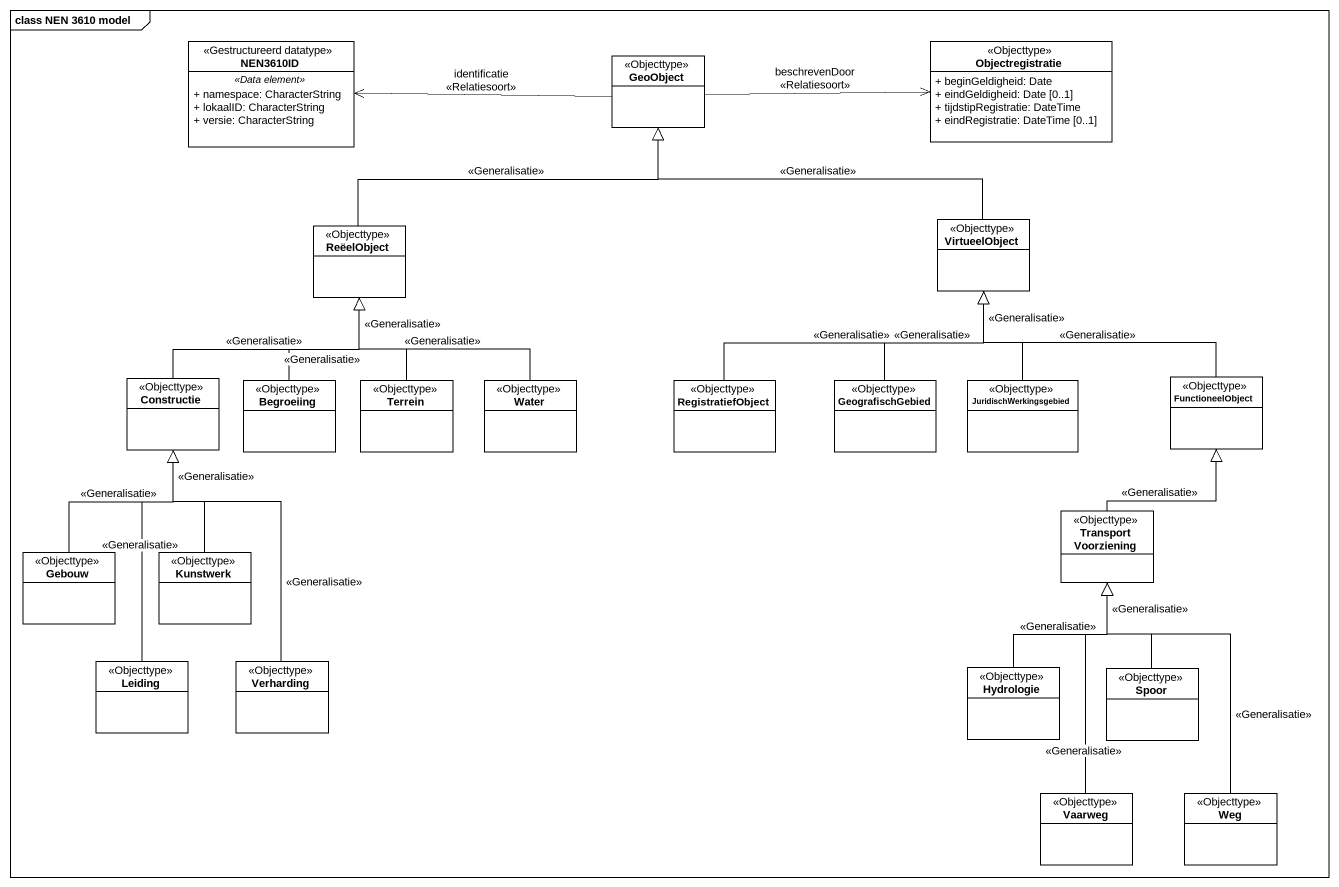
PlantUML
@startuml
mainframe class NEN 3610 model
hide circle
hide empty members
skinparam classAttributeIconSize 0
class NEN3610ID <<Gestructureerd datatype>> {
  .. <<Data element>> ..
  + namespace: CharacterString
  + lokaalID: CharacterString
  + versie: CharacterString
}
class GeoObject <<Objecttype>>
class Objectregistratie <<Objecttype>> {
  + beginGeldigheid: Date
  + eindGeldigheid: Date [0..1]
  + tijdstipRegistratie: DateTime
  + eindRegistratie: DateTime [0..1]
}
class ReëelObject <<Objecttype>>
class VirtueelObject <<Objecttype>>
class Constructie <<Objecttype>>
class Begroeiing <<Objecttype>>
class Terrein <<Objecttype>>
class Water <<Objecttype>>
class RegistratiefObject <<Objecttype>>
class GeografischGebied <<Objecttype>>
class JuridischWerkingsgebied <<Objecttype>>
class FunctioneelObject <<Objecttype>>
class TransportVoorziening <<Objecttype>>
class Gebouw <<Objecttype>>
class Kunstwerk <<Objecttype>>
class Leiding <<Objecttype>>
class Verharding <<Objecttype>>
class Hydrologie <<Objecttype>>
class Spoor <<Objecttype>>
class Vaarweg <<Objecttype>>
class Weg <<Objecttype>>
GeoObject -left-> NEN3610ID : identificatie\n<<Relatiesoort>>
GeoObject -right-> Objectregistratie : beschrevenDoor\n<<Relatiesoort>>
ReëelObject -right-|> GeoObject : <<Generalisatie>>
VirtueelObject -left-|> GeoObject : <<Generalisatie>>
Constructie -up-|> ReëelObject : <<Generalisatie>>
Begroeiing -up-|> ReëelObject : <<Generalisatie>>
Terrein -up-|> ReëelObject : <<Generalisatie>>
Water -up-|> ReëelObject : <<Generalisatie>>
RegistratiefObject -up-|> VirtueelObject : <<Generalisatie>>
GeografischGebied -up-|> VirtueelObject : <<Generalisatie>>
JuridischWerkingsgebied -up-|> VirtueelObject : <<Generalisatie>>
FunctioneelObject -up-|> VirtueelObject : <<Generalisatie>>
TransportVoorziening -up-|> FunctioneelObject : <<Generalisatie>>
Gebouw -up-|> Constructie : <<Generalisatie>>
Kunstwerk -up-|> Constructie : <<Generalisatie>>
Leiding -up-|> Constructie : <<Generalisatie>>
Verharding -up-|> Constructie : <<Generalisatie>>
Hydrologie -up-|> TransportVoorziening : <<Generalisatie>>
Spoor -up-|> TransportVoorziening : <<Generalisatie>>
Vaarweg -up-|> TransportVoorziening : <<Generalisatie>>
Weg -up-|> TransportVoorziening : <<Generalisatie>>
@enduml
